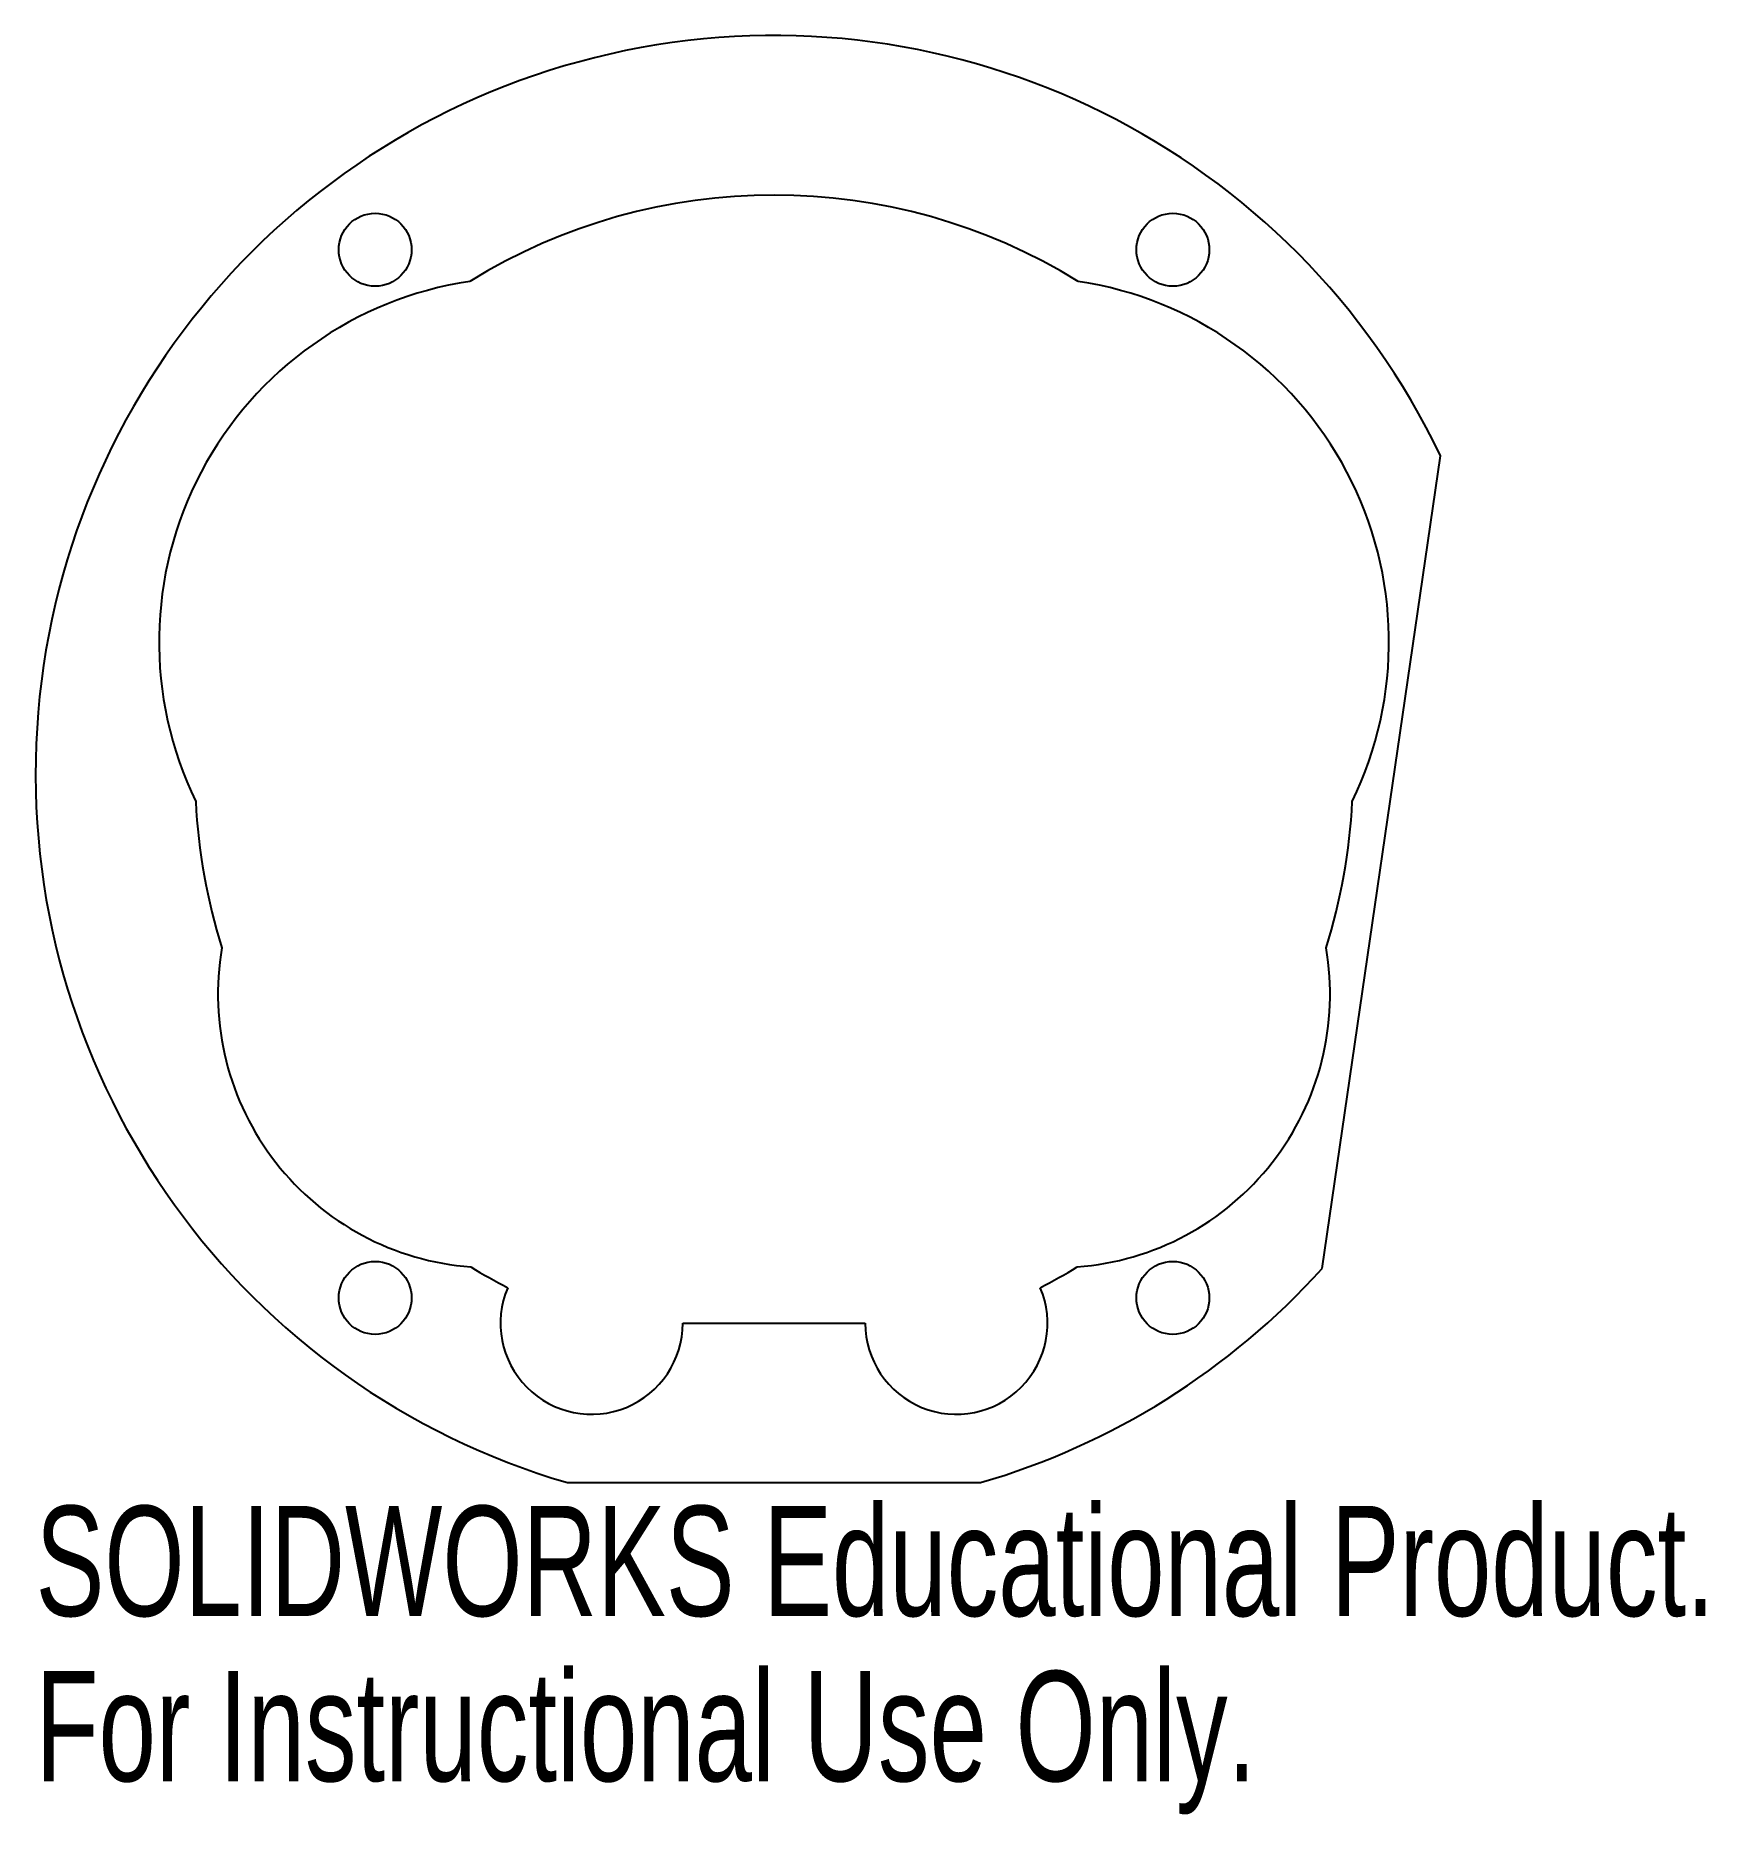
# Model space of a CAD drawing. Header units: millimetres. Extents: x -32.4 to 40.9, y -45.7 to 32.4.
import ezdxf

# ---------------------------------------------------------------- set-up
doc = ezdxf.new("R2010")
doc.units = ezdxf.units.MM
doc.styles.add('SLDTEXTSTYLE0', font='TXT', dxfattribs={"width": 0.7})

msp = doc.modelspace()

# ---------------------------------------------------------------- linework, layer by layer
at = {"color": 7, "linetype": 'Continuous', "lineweight": 25}
for p, q in [((24.049, -21.712), (29.238, 13.961)), ((-4, -24.107), (4, -24.107)), ((-9.061, -31.107), (9.061, -31.107))]:
    msp.add_line(p, q, dxfattribs=at)
for centre in [(-17.5, 23), (17.5, 23), (-17.5, -23), (17.5, -23)]:
    msp.add_circle(centre, 1.6, dxfattribs=at)
for centre, radius, start, end in [((0, 0), 32.4, 25.5243, 253.7604), ((0, 0), 25.4, 58.29721, 121.70279), ((-10.982, 5.786), 16, 98.50324, 205.93283), ((10.982, 5.786), 16, 334.06717, 81.49676), ((0, 0), 25.4, 182.73328, 197.49347), ((0, 0), 25.4, 342.50653, 357.26672), ((-12.4, -9.675), 12, 170.21533, 265.70829), ((12.4, -9.675), 12, 274.29171, 9.78467), ((0, 0), 25.4, 238.43016, 242.60926), ((0, 0), 32.4, 286.2396, 317.92391), ((0, 0), 25.4, 297.39074, 301.56984), ((-8, -24.107), 4, 157.12541, 0), ((8, -24.107), 4, 180, 22.87459)]:
    msp.add_arc(centre, radius, start, end, dxfattribs=at)

# ---------------------------------------------------------------- texts
at = {"color": 7, "linetype": 'Continuous', "char_height": 4.83362, "attachment_point": 1, "style": 'SLDTEXTSTYLE0'}
for s, insert in [('SOLIDWORKS Educational Product.', (-32.4, -32.127)), ('For Instructional Use Only.', (-32.4, -39.377))]:
    msp.add_mtext(s, dxfattribs=dict(at, insert=insert))

doc.saveas('drawing.dxf')
